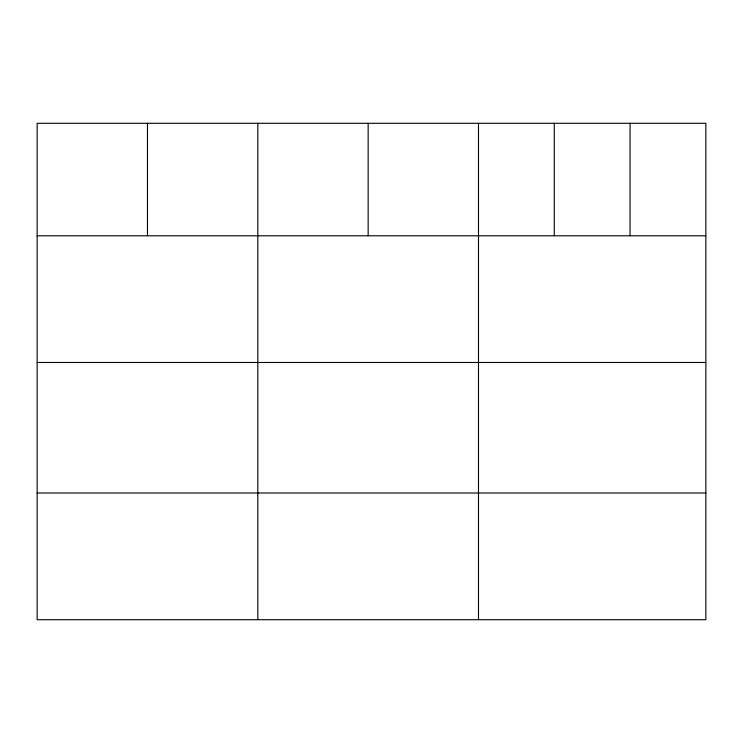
<?xml version="1.0" encoding="UTF-8"?>
<svg xmlns="http://www.w3.org/2000/svg" width="743" height="743" viewBox="0 0 743 743"><rect width="100%" height="100%" fill="white"/><g stroke="black" fill="none" stroke-linecap="round" stroke-linejoin="round"><path stroke-width="1.11" d="M705.85 235.791L705.85 619.708L37.15 619.708L37.15 123.292L705.85 123.292L705.85 235.791L37.15 235.791M37.15 362.482L705.85 362.482M37.15 493.008L705.85 493.008M630.064 123.292L630.064 235.791M554.278 123.292L554.278 235.791M478.492 123.292L478.492 619.708M368.156 123.292L368.156 235.791M257.821 123.292L257.821 619.708M147.486 123.292L147.486 235.791"/></g></svg>
